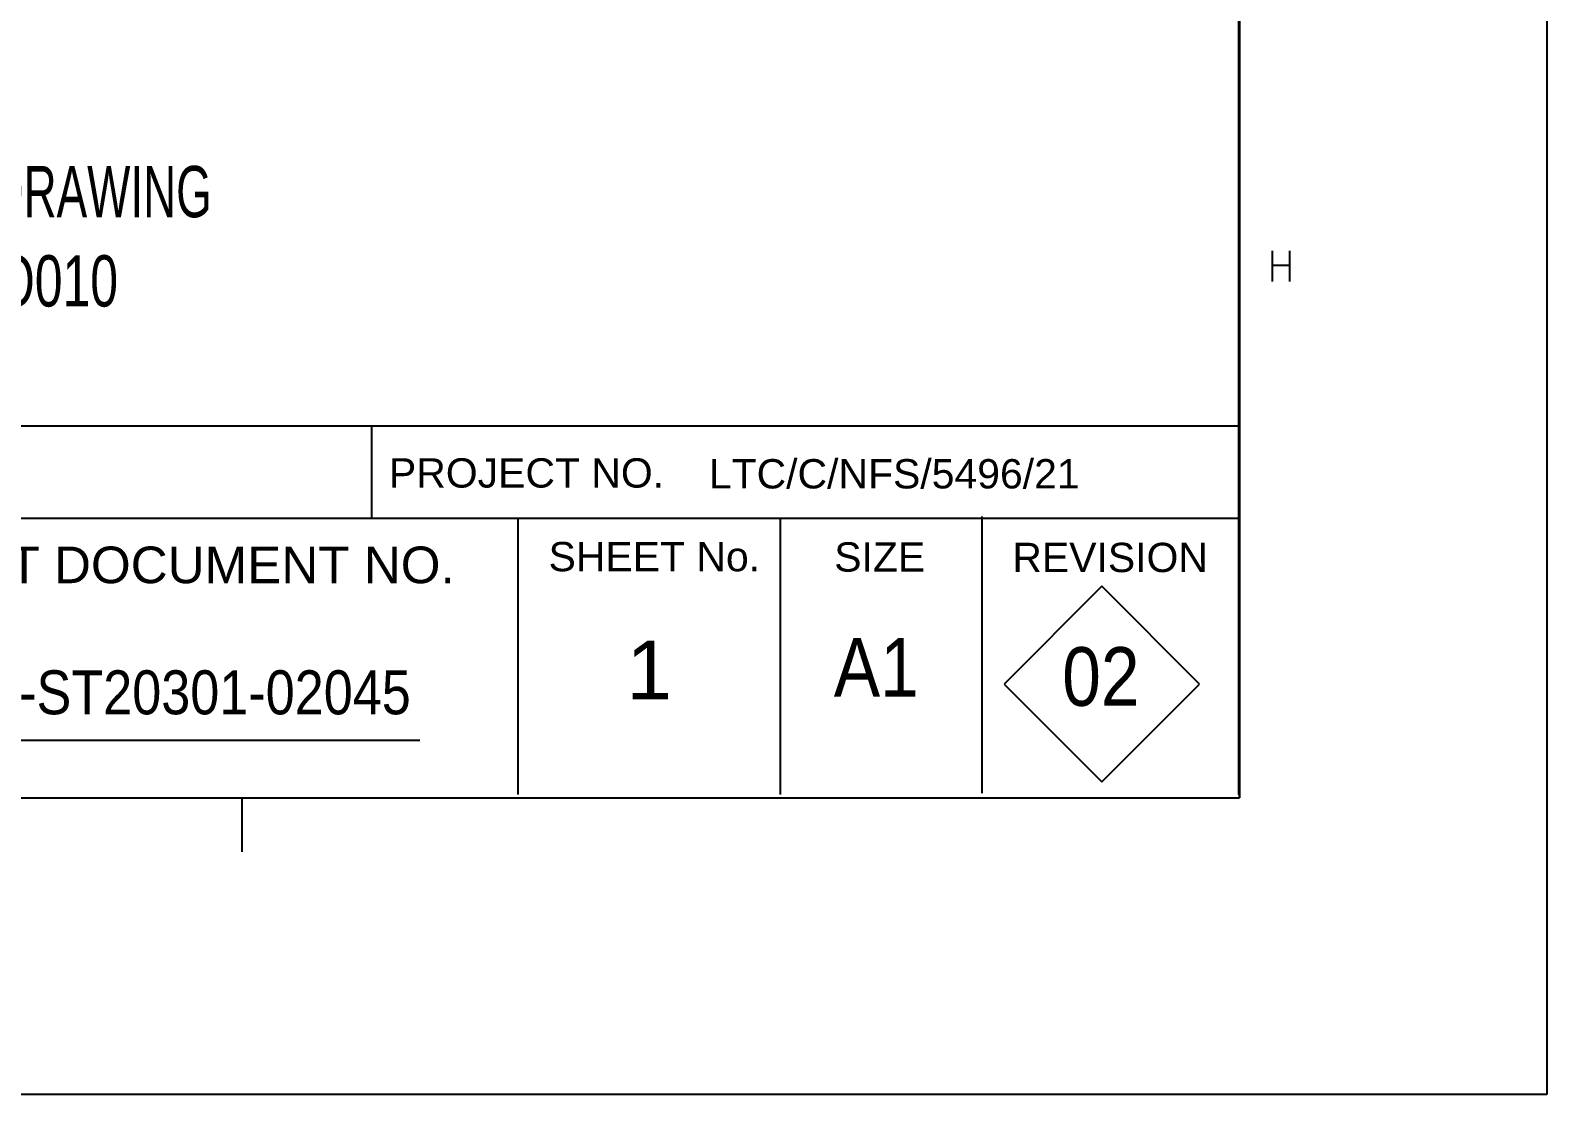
# Model space of a CAD drawing. Header units: millimetres. Extents: x -256 to 585, y -266 to 328.
# Drawn here: x 486 to 584.9, y -266.2 to -196.9 of the extents above; entities that cross this region are included whole.
import ezdxf

# ---------------------------------------------------------------- set-up
doc = ezdxf.new("R2010")
doc.units = ezdxf.units.MM
doc.styles.add('Arial', font='ARIAL.TTF', dxfattribs={"height": 0.2})
doc.styles.add('Arial Narrow', font='ARIALN.TTF', dxfattribs={"height": 0.2})

# ---------------------------------------------------------------- blocks, each defined once
blk = doc.blocks.new('Unknown-252070812-55923')
at = {"color": 7, "linetype": 'Continuous'}
for p, q in [((584.854, 327.753), (584.854, -266.247)), ((564.828, -246.897), (564.828, 307.741)), ((564.825, 24.401), (564.825, -246.897)), ((564.825, -246.897), (564.825, -42.904)), ((564.826, -246.897), (564.826, -42.904)), ((566.966, -211.249), (566.966, -213.247)), ((568.098, -211.249), (568.098, -213.247)), ((566.966, -212.201), (568.098, -212.201)), ((-226.109, -246.897), (564.828, -246.897)), ((451.782, -246.897), (564.825, -246.897)), ((451.783, -246.897), (564.826, -246.897)), ((499.815, -250.422), (499.815, -246.897)), ((584.854, -266.247), (-256.146, -266.247))]:
    blk.add_line(p, q, dxfattribs=at)
blk = doc.blocks.new('Unknown-252070812-55925')
at = {"color": 7, "linetype": 'Continuous'}
for p, q in [((564.788, -246.697), (564.788, 24.834)), ((451.671, -222.668), (564.825, -222.668)), ((508.254, -228.676), (508.254, -222.668)), ((451.671, -228.676), (564.825, -228.676)), ((517.801, -246.697), (517.801, -228.676)), ((534.905, -246.697), (534.905, -228.676)), ((548.062, -246.597), (548.062, -228.576)), ((555.851, -233.107), (549.481, -239.487)), ((562.231, -239.487), (555.851, -233.107)), ((549.481, -239.487), (555.851, -245.857)), ((555.851, -245.857), (562.231, -239.487)), ((471.67, -243.14), (511.399, -243.14))]:
    blk.add_line(p, q, dxfattribs=at)
at = {"color": 6}
for s, height, style, width, p in [('STEEL STRUCTURE DRAWING', 3.34049, 'Arial Narrow', 0.78, (453.898, -209.067)), ('361-RC3210-S-01-CO010', 3.34049, 'Arial Narrow', 0.85, (453.942, -214.884)), ('02', 3.8203, 'Arial', 0.85, (553.271, -240.907)), ('5496_21-ST20301-02045', 2.86523, 'Arial', 0.85, (472.029, -241.46))]:
    blk.add_text(s, height=height, dxfattribs=dict(at, style=style, width=width)).set_placement(p)
at = {"color": 7, "linetype": 'Continuous', "style": 'Arial'}
for s, height, p in [('PROJECT NO.', 1.91016, (509.381, -226.686)), ('LTC/C/NFS/5496/21', 1.91016, (530.235, -226.741)), ('SHEET No.', 1.9102, (519.787, -232.138)), ('SIZE', 1.9102, (538.41, -232.161)), ('REVISION', 1.9102, (550.02, -232.193)), ('PROJECT DOCUMENT NO.', 2.3877, (471.052, -232.917))]:
    blk.add_text(s, height=height, dxfattribs=at).set_placement(p)
at = {"color": 6, "linetype": 'Continuous', "style": 'Arial'}
blk.add_text('1', height=3.82, dxfattribs=at).set_placement((524.858, -240.48))
at = {"color": 6, "linetype": 'Continuous', "style": 'Arial', "width": 0.85}
blk.add_text('A1', height=3.8203, dxfattribs=at).set_placement((538.377, -240.315))

msp = doc.modelspace()

# ---------------------------------------------------------------- block references
for name in ['Unknown-252070812-55923', 'Unknown-252070812-55925']:
    msp.add_blockref(name, (0, 0))

doc.saveas('drawing.dxf')
